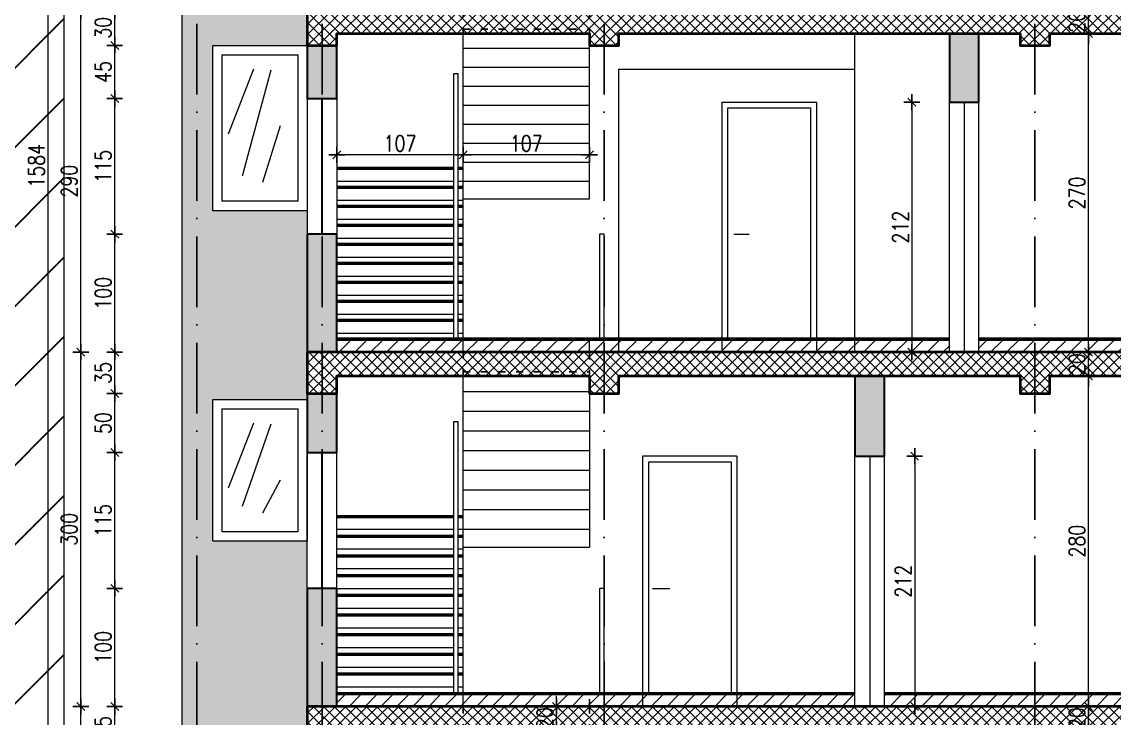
# Model space of a CAD drawing. Header units: metres. Extents: x 2674 to 33045, y -10854 to 2806.
# Drawn here: x 30580 to 31505, y 779 to 1369 of the extents above; entities that cross this region are included whole.
import ezdxf

# ---------------------------------------------------------------- set-up
doc = ezdxf.new("R2010")
doc.units = ezdxf.units.M
doc.linetypes.add('ACAD_ISO03W100', pattern=[30, 12, -18])
doc.linetypes.add('ACAD_ISO10W100', pattern=[18, 12, -3, 0, -3])
doc.layers.add('2d hamdia', color=7, linetype='Continuous')
doc.styles.add('_DIM Romans 0.8', font='romans.shx', dxfattribs={"width": 0.8})
doc.dimstyles.new('50 jasht', dxfattribs={"dimscale": 15, "dimtxt": 0.9, "dimasz": 0.3, "dimexe": 1.25, "dimexo": 0.625, "dimgap": 0.2, "dimtad": 1, "dimdec": 0, "dimzin": 12, "dimdsep": 46, "dimtxsty": '_DIM Romans 0.8', "dimblk": '- Kosa Crta za DIM (Mala)', "dimcen": 1, "dimse1": 1, "dimse2": 1, "dimclrd": 256, "dimclrt": 256, "dimazin": 3, "dimtfac": 1, "dimtdec": 0, "dimtix": 1, "dimtmove": 0, "dimatfit": 3, "dimfxl": 1, "dimlwd": 0, "dimarcsym": 0})

# ---------------------------------------------------------------- blocks, each defined once
blk = doc.blocks.new('- Kosa Crta za DIM (Mala)')
for points in [[(-1.5, 0), (1.5, 0)], [(-0.75, -0.75), (0.75, 0.75)], [(0, -1.5), (0, 1.5)]]:
    blk.add_lwpolyline(points)
blk = doc.blocks.new('*D619')
at = {"lineweight": 0, "transparency": 16777216}
for p, q in [((31483.65, 793.51), (31483.65, 798.01)), ((31483.65, 769.01), (31483.65, 789.01)), ((31483.65, 764.51), (31483.65, 760.01))]:
    blk.add_line(p, q, dxfattribs=at)
at = {"layer": 'Defpoints', "color": 0, "lineweight": 0, "transparency": 16777216}
for p in [(31338.81, 789.01), (31483.65, 789.01), (31450.81, 769.01)]:
    blk.add_point(p, dxfattribs=at)
at = {"lineweight": 0, "transparency": 16777216, "xscale": 4.5, "yscale": 4.5, "zscale": 4.5}
for p, rotation in [((31483.65, 789.01), 270), ((31483.65, 769.01), 90)]:
    blk.add_blockref('- Kosa Crta za DIM (Mala)', p, dxfattribs=dict(at, rotation=rotation))
at = {"lineweight": 0, "transparency": 16777216, "insert": (31473.9, 779.01), "char_height": 13.5, "attachment_point": 5, "rotation": 90, "style": '_DIM Romans 0.8'}
blk.add_mtext('20', dxfattribs=at)
blk = doc.blocks.new('*D620')
at = {"lineweight": 0, "transparency": 16777216}
blk.add_line((31483.65, 793.51), (31483.65, 1064.51), dxfattribs=at)
at = {"layer": 'Defpoints', "color": 0, "lineweight": 0, "transparency": 16777216}
for p in [(31450.81, 1069.01), (31483.65, 1069.01), (31338.81, 789.01)]:
    blk.add_point(p, dxfattribs=at)
at = {"lineweight": 0, "transparency": 16777216, "xscale": 4.5, "yscale": 4.5, "zscale": 4.5}
for p, rotation in [((31483.65, 1069.01), 90), ((31483.65, 789.01), 270)]:
    blk.add_blockref('- Kosa Crta za DIM (Mala)', p, dxfattribs=dict(at, rotation=rotation))
at = {"lineweight": 0, "transparency": 16777216, "insert": (31473.9, 929.01), "char_height": 13.5, "attachment_point": 5, "rotation": 90, "style": '_DIM Romans 0.8'}
blk.add_mtext('280', dxfattribs=at)
blk = doc.blocks.new('*D621')
at = {"lineweight": 0, "transparency": 16777216}
for p, q in [((31483.65, 1093.51), (31483.65, 1098.01)), ((31483.65, 1069.01), (31483.65, 1089.01)), ((31483.65, 1064.51), (31483.65, 1060.01))]:
    blk.add_line(p, q, dxfattribs=at)
at = {"layer": 'Defpoints', "color": 0, "lineweight": 0, "transparency": 16777216}
for p in [(31390.81, 1089.01), (31483.65, 1089.01), (31450.81, 1069.01)]:
    blk.add_point(p, dxfattribs=at)
at = {"lineweight": 0, "transparency": 16777216, "xscale": 4.5, "yscale": 4.5, "zscale": 4.5}
for p, rotation in [((31483.65, 1089.01), 270), ((31483.65, 1069.01), 90)]:
    blk.add_blockref('- Kosa Crta za DIM (Mala)', p, dxfattribs=dict(at, rotation=rotation))
at = {"lineweight": 0, "transparency": 16777216, "insert": (31473.9, 1079.01), "char_height": 13.5, "attachment_point": 5, "rotation": 90, "style": '_DIM Romans 0.8'}
blk.add_mtext('20', dxfattribs=at)
blk = doc.blocks.new('*D622')
at = {"lineweight": 0, "transparency": 16777216}
blk.add_line((31483.65, 1093.51), (31483.65, 1354.51), dxfattribs=at)
at = {"layer": 'Defpoints', "color": 0, "lineweight": 0, "transparency": 16777216}
for p in [(31390.81, 1359.01), (31483.65, 1359.01), (31390.81, 1089.01)]:
    blk.add_point(p, dxfattribs=at)
at = {"lineweight": 0, "transparency": 16777216, "xscale": 4.5, "yscale": 4.5, "zscale": 4.5}
for p, rotation in [((31483.65, 1359.01), 90), ((31483.65, 1089.01), 270)]:
    blk.add_blockref('- Kosa Crta za DIM (Mala)', p, dxfattribs=dict(at, rotation=rotation))
at = {"lineweight": 0, "transparency": 16777216, "insert": (31473.9, 1224.01), "char_height": 13.5, "attachment_point": 5, "rotation": 90, "style": '_DIM Romans 0.8'}
blk.add_mtext('270', dxfattribs=at)
blk = doc.blocks.new('*D623')
at = {"lineweight": 0, "transparency": 16777216}
for p, q in [((31483.65, 1383.51), (31483.65, 1388.01)), ((31483.65, 1359.01), (31483.65, 1379.01)), ((31483.65, 1354.51), (31483.65, 1350.01))]:
    blk.add_line(p, q, dxfattribs=at)
at = {"layer": 'Defpoints', "color": 0, "lineweight": 0, "transparency": 16777216}
for p in [(31338.81, 1379.01), (31483.65, 1379.01), (31390.81, 1359.01)]:
    blk.add_point(p, dxfattribs=at)
at = {"lineweight": 0, "transparency": 16777216, "xscale": 4.5, "yscale": 4.5, "zscale": 4.5}
for p, rotation in [((31483.65, 1379.01), 270), ((31483.65, 1359.01), 90)]:
    blk.add_blockref('- Kosa Crta za DIM (Mala)', p, dxfattribs=dict(at, rotation=rotation))
at = {"lineweight": 0, "transparency": 16777216, "insert": (31473.9, 1369.01), "char_height": 13.5, "attachment_point": 5, "rotation": 90, "style": '_DIM Romans 0.8'}
blk.add_mtext('20', dxfattribs=at)
blk = doc.blocks.new('*D627')
at = {"lineweight": 0, "transparency": 16777216}
blk.add_line((31336.4, 996.51), (31336.4, 793.51), dxfattribs=at)
at = {"layer": 'Defpoints', "color": 0, "lineweight": 0, "transparency": 16777216}
for p in [(31298.31, 1001.01), (31298.31, 789.01), (31336.4, 789.01)]:
    blk.add_point(p, dxfattribs=at)
at = {"lineweight": 0, "transparency": 16777216, "xscale": 4.5, "yscale": 4.5, "zscale": 4.5}
for p, rotation in [((31336.4, 1001.01), 90), ((31336.4, 789.01), 270)]:
    blk.add_blockref('- Kosa Crta za DIM (Mala)', p, dxfattribs=dict(at, rotation=rotation))
at = {"lineweight": 0, "transparency": 16777216, "insert": (31326.65, 895.01), "char_height": 13.5, "attachment_point": 5, "rotation": 90, "style": '_DIM Romans 0.8'}
blk.add_mtext('212', dxfattribs=at)
blk = doc.blocks.new('*D628')
at = {"lineweight": 0, "transparency": 16777216}
blk.add_line((31334.04, 1296.51), (31334.04, 1093.51), dxfattribs=at)
at = {"layer": 'Defpoints', "color": 0, "lineweight": 0, "transparency": 16777216}
for p in [(31378.31, 1301.01), (31334.04, 1089.01), (31378.31, 1089.01)]:
    blk.add_point(p, dxfattribs=at)
at = {"lineweight": 0, "transparency": 16777216, "xscale": 4.5, "yscale": 4.5, "zscale": 4.5}
for p, rotation in [((31334.04, 1301.01), 90), ((31334.04, 1089.01), 270)]:
    blk.add_blockref('- Kosa Crta za DIM (Mala)', p, dxfattribs=dict(at, rotation=rotation))
at = {"lineweight": 0, "transparency": 16777216, "insert": (31324.29, 1195.01), "char_height": 13.5, "attachment_point": 5, "rotation": 90, "style": '_DIM Romans 0.8'}
blk.add_mtext('212', dxfattribs=at)
blk = doc.blocks.new('*D630')
at = {"lineweight": 0, "transparency": 16777216}
for p, q in [((31032.87, 793.51), (31032.87, 798.01)), ((31032.87, 769.01), (31032.87, 789.01)), ((31032.87, 764.51), (31032.87, 760.01))]:
    blk.add_line(p, q, dxfattribs=at)
at = {"layer": 'Defpoints', "color": 0, "lineweight": 0, "transparency": 16777216}
for p in [(31032.87, 789.01), (31060.81, 789.01), (31060.81, 769.01)]:
    blk.add_point(p, dxfattribs=at)
at = {"lineweight": 0, "transparency": 16777216, "xscale": 4.5, "yscale": 4.5, "zscale": 4.5}
for p, rotation in [((31032.87, 789.01), 270), ((31032.87, 769.01), 90)]:
    blk.add_blockref('- Kosa Crta za DIM (Mala)', p, dxfattribs=dict(at, rotation=rotation))
at = {"lineweight": 0, "transparency": 16777216, "insert": (31023.12, 779.01), "char_height": 13.5, "attachment_point": 5, "rotation": 90, "style": '_DIM Romans 0.8'}
blk.add_mtext('20', dxfattribs=at)
blk = doc.blocks.new('*D633')
at = {"lineweight": 0, "transparency": 16777216}
blk.add_line((30658.63, 758.51), (30658.63, 784.51), dxfattribs=at)
at = {"layer": 'Defpoints', "color": 0, "lineweight": 0, "transparency": 16777216}
for p in [(30658.63, 789.01), (30821.81, 789.01), (30821.81, 754.01)]:
    blk.add_point(p, dxfattribs=at)
at = {"lineweight": 0, "transparency": 16777216, "xscale": 4.5, "yscale": 4.5, "zscale": 4.5}
for p, rotation in [((30658.63, 789.01), 90), ((30658.63, 754.01), 270)]:
    blk.add_blockref('- Kosa Crta za DIM (Mala)', p, dxfattribs=dict(at, rotation=rotation))
at = {"lineweight": 0, "transparency": 16777216, "insert": (30648.88, 771.51), "char_height": 13.5, "attachment_point": 5, "rotation": 90, "style": '_DIM Romans 0.8'}
blk.add_mtext('35', dxfattribs=at)
blk = doc.blocks.new('*D634')
at = {"lineweight": 0, "transparency": 16777216}
blk.add_line((30658.63, 793.51), (30658.63, 884.51), dxfattribs=at)
at = {"layer": 'Defpoints', "color": 0, "lineweight": 0, "transparency": 16777216}
for p in [(30658.63, 889.01), (30821.81, 889.01), (30821.81, 789.01)]:
    blk.add_point(p, dxfattribs=at)
at = {"lineweight": 0, "transparency": 16777216, "xscale": 4.5, "yscale": 4.5, "zscale": 4.5}
for p, rotation in [((30658.63, 889.01), 90), ((30658.63, 789.01), 270)]:
    blk.add_blockref('- Kosa Crta za DIM (Mala)', p, dxfattribs=dict(at, rotation=rotation))
at = {"lineweight": 0, "transparency": 16777216, "insert": (30648.88, 839.01), "char_height": 13.5, "attachment_point": 5, "rotation": 90, "style": '_DIM Romans 0.8'}
blk.add_mtext('100', dxfattribs=at)
blk = doc.blocks.new('*D635')
at = {"lineweight": 0, "transparency": 16777216}
blk.add_line((30658.63, 893.51), (30658.63, 999.51), dxfattribs=at)
at = {"layer": 'Defpoints', "color": 0, "lineweight": 0, "transparency": 16777216}
for p in [(30658.63, 1004.01), (30821.81, 1004.01), (30821.81, 889.01)]:
    blk.add_point(p, dxfattribs=at)
at = {"lineweight": 0, "transparency": 16777216, "xscale": 4.5, "yscale": 4.5, "zscale": 4.5}
for p, rotation in [((30658.63, 1004.01), 90), ((30658.63, 889.01), 270)]:
    blk.add_blockref('- Kosa Crta za DIM (Mala)', p, dxfattribs=dict(at, rotation=rotation))
at = {"lineweight": 0, "transparency": 16777216, "insert": (30648.88, 946.51), "char_height": 13.5, "attachment_point": 5, "rotation": 90, "style": '_DIM Romans 0.8'}
blk.add_mtext('115', dxfattribs=at)
blk = doc.blocks.new('*D636')
at = {"lineweight": 0, "transparency": 16777216}
blk.add_line((30658.63, 1008.51), (30658.63, 1049.51), dxfattribs=at)
at = {"layer": 'Defpoints', "color": 0, "lineweight": 0, "transparency": 16777216}
for p in [(30658.63, 1054.01), (30821.81, 1054.01), (30821.81, 1004.01)]:
    blk.add_point(p, dxfattribs=at)
at = {"lineweight": 0, "transparency": 16777216, "xscale": 4.5, "yscale": 4.5, "zscale": 4.5}
for p, rotation in [((30658.63, 1054.01), 90), ((30658.63, 1004.01), 270)]:
    blk.add_blockref('- Kosa Crta za DIM (Mala)', p, dxfattribs=dict(at, rotation=rotation))
at = {"lineweight": 0, "transparency": 16777216, "insert": (30648.88, 1029.01), "char_height": 13.5, "attachment_point": 5, "rotation": 90, "style": '_DIM Romans 0.8'}
blk.add_mtext('50', dxfattribs=at)
blk = doc.blocks.new('*D637')
at = {"lineweight": 0, "transparency": 16777216}
blk.add_line((30658.63, 1058.51), (30658.63, 1084.51), dxfattribs=at)
at = {"layer": 'Defpoints', "color": 0, "lineweight": 0, "transparency": 16777216}
for p in [(30658.63, 1089.01), (30821.81, 1089.01), (30821.81, 1054.01)]:
    blk.add_point(p, dxfattribs=at)
at = {"lineweight": 0, "transparency": 16777216, "xscale": 4.5, "yscale": 4.5, "zscale": 4.5}
for p, rotation in [((30658.63, 1089.01), 90), ((30658.63, 1054.01), 270)]:
    blk.add_blockref('- Kosa Crta za DIM (Mala)', p, dxfattribs=dict(at, rotation=rotation))
at = {"lineweight": 0, "transparency": 16777216, "insert": (30648.88, 1071.51), "char_height": 13.5, "attachment_point": 5, "rotation": 90, "style": '_DIM Romans 0.8'}
blk.add_mtext('35', dxfattribs=at)
blk = doc.blocks.new('*D638')
at = {"lineweight": 0, "transparency": 16777216}
blk.add_line((30658.63, 1093.51), (30658.63, 1184.51), dxfattribs=at)
at = {"layer": 'Defpoints', "color": 0, "lineweight": 0, "transparency": 16777216}
for p in [(30658.63, 1189.01), (30821.81, 1189.01), (30821.81, 1089.01)]:
    blk.add_point(p, dxfattribs=at)
at = {"lineweight": 0, "transparency": 16777216, "xscale": 4.5, "yscale": 4.5, "zscale": 4.5}
for p, rotation in [((30658.63, 1189.01), 90), ((30658.63, 1089.01), 270)]:
    blk.add_blockref('- Kosa Crta za DIM (Mala)', p, dxfattribs=dict(at, rotation=rotation))
at = {"lineweight": 0, "transparency": 16777216, "insert": (30648.88, 1139.01), "char_height": 13.5, "attachment_point": 5, "rotation": 90, "style": '_DIM Romans 0.8'}
blk.add_mtext('100', dxfattribs=at)
blk = doc.blocks.new('*D639')
at = {"lineweight": 0, "transparency": 16777216}
blk.add_line((30658.63, 1193.51), (30658.63, 1299.51), dxfattribs=at)
at = {"layer": 'Defpoints', "color": 0, "lineweight": 0, "transparency": 16777216}
for p in [(30658.63, 1304.01), (30821.81, 1304.01), (30821.81, 1189.01)]:
    blk.add_point(p, dxfattribs=at)
at = {"lineweight": 0, "transparency": 16777216, "xscale": 4.5, "yscale": 4.5, "zscale": 4.5}
for p, rotation in [((30658.63, 1304.01), 90), ((30658.63, 1189.01), 270)]:
    blk.add_blockref('- Kosa Crta za DIM (Mala)', p, dxfattribs=dict(at, rotation=rotation))
at = {"lineweight": 0, "transparency": 16777216, "insert": (30648.88, 1246.51), "char_height": 13.5, "attachment_point": 5, "rotation": 90, "style": '_DIM Romans 0.8'}
blk.add_mtext('115', dxfattribs=at)
blk = doc.blocks.new('*D640')
at = {"lineweight": 0, "transparency": 16777216}
blk.add_line((30658.63, 1308.51), (30658.63, 1344.51), dxfattribs=at)
at = {"layer": 'Defpoints', "color": 0, "lineweight": 0, "transparency": 16777216}
for p in [(30658.63, 1349.01), (30821.81, 1349.01), (30821.81, 1304.01)]:
    blk.add_point(p, dxfattribs=at)
at = {"lineweight": 0, "transparency": 16777216, "xscale": 4.5, "yscale": 4.5, "zscale": 4.5}
for p, rotation in [((30658.63, 1349.01), 90), ((30658.63, 1304.01), 270)]:
    blk.add_blockref('- Kosa Crta za DIM (Mala)', p, dxfattribs=dict(at, rotation=rotation))
at = {"lineweight": 0, "transparency": 16777216, "insert": (30648.88, 1326.51), "char_height": 13.5, "attachment_point": 5, "rotation": 90, "style": '_DIM Romans 0.8'}
blk.add_mtext('45', dxfattribs=at)
blk = doc.blocks.new('*D641')
at = {"lineweight": 0, "transparency": 16777216}
blk.add_line((30658.63, 1353.51), (30658.63, 1374.51), dxfattribs=at)
at = {"layer": 'Defpoints', "color": 0, "lineweight": 0, "transparency": 16777216}
for p in [(30658.63, 1379.01), (30821.81, 1379.01), (30821.81, 1349.01)]:
    blk.add_point(p, dxfattribs=at)
at = {"lineweight": 0, "transparency": 16777216, "xscale": 4.5, "yscale": 4.5, "zscale": 4.5}
for p, rotation in [((30658.63, 1379.01), 90), ((30658.63, 1349.01), 270)]:
    blk.add_blockref('- Kosa Crta za DIM (Mala)', p, dxfattribs=dict(at, rotation=rotation))
at = {"lineweight": 0, "transparency": 16777216, "insert": (30648.88, 1364.01), "char_height": 13.5, "attachment_point": 5, "rotation": 90, "style": '_DIM Romans 0.8'}
blk.add_mtext('30', dxfattribs=at)
blk = doc.blocks.new('*D649')
at = {"lineweight": 0, "transparency": 16777216}
blk.add_line((30629.89, 493.51), (30629.89, 784.51), dxfattribs=at)
at = {"layer": 'Defpoints', "color": 0, "lineweight": 0, "transparency": 16777216}
for p in [(30629.89, 789.01), (30821.81, 789.01), (30821.81, 489.01)]:
    blk.add_point(p, dxfattribs=at)
at = {"lineweight": 0, "transparency": 16777216, "xscale": 4.5, "yscale": 4.5, "zscale": 4.5}
for p, rotation in [((30629.89, 789.01), 90), ((30629.89, 489.01), 270)]:
    blk.add_blockref('- Kosa Crta za DIM (Mala)', p, dxfattribs=dict(at, rotation=rotation))
at = {"lineweight": 0, "transparency": 16777216, "insert": (30620.14, 639.01), "char_height": 13.5, "attachment_point": 5, "rotation": 90, "style": '_DIM Romans 0.8'}
blk.add_mtext('300', dxfattribs=at)
blk = doc.blocks.new('*D650')
at = {"lineweight": 0, "transparency": 16777216}
blk.add_line((30629.89, 793.51), (30629.89, 1084.51), dxfattribs=at)
at = {"layer": 'Defpoints', "color": 0, "lineweight": 0, "transparency": 16777216}
for p in [(30629.89, 1089.01), (30821.81, 1089.01), (30821.81, 789.01)]:
    blk.add_point(p, dxfattribs=at)
at = {"lineweight": 0, "transparency": 16777216, "xscale": 4.5, "yscale": 4.5, "zscale": 4.5}
for p, rotation in [((30629.89, 1089.01), 90), ((30629.89, 789.01), 270)]:
    blk.add_blockref('- Kosa Crta za DIM (Mala)', p, dxfattribs=dict(at, rotation=rotation))
at = {"lineweight": 0, "transparency": 16777216, "insert": (30620.14, 939.01), "char_height": 13.5, "attachment_point": 5, "rotation": 90, "style": '_DIM Romans 0.8'}
blk.add_mtext('300', dxfattribs=at)
blk = doc.blocks.new('*D651')
at = {"lineweight": 0, "transparency": 16777216}
blk.add_line((30629.89, 1093.51), (30629.89, 1374.51), dxfattribs=at)
at = {"layer": 'Defpoints', "color": 0, "lineweight": 0, "transparency": 16777216}
for p in [(30629.89, 1379.01), (30821.81, 1379.01), (30821.81, 1089.01)]:
    blk.add_point(p, dxfattribs=at)
at = {"lineweight": 0, "transparency": 16777216, "xscale": 4.5, "yscale": 4.5, "zscale": 4.5}
for p, rotation in [((30629.89, 1379.01), 90), ((30629.89, 1089.01), 270)]:
    blk.add_blockref('- Kosa Crta za DIM (Mala)', p, dxfattribs=dict(at, rotation=rotation))
at = {"lineweight": 0, "transparency": 16777216, "insert": (30620.14, 1234.01), "char_height": 13.5, "attachment_point": 5, "rotation": 90, "style": '_DIM Romans 0.8'}
blk.add_mtext('290', dxfattribs=at)
blk = doc.blocks.new('*D654')
at = {"lineweight": 0, "transparency": 16777216}
blk.add_line((30602.11, 2034.51), (30602.11, 459.51), dxfattribs=at)
at = {"layer": 'Defpoints', "color": 0, "lineweight": 0, "transparency": 16777216}
for p in [(31020.81, 2039.01), (30602.11, 455.01), (30821.81, 455.01)]:
    blk.add_point(p, dxfattribs=at)
at = {"lineweight": 0, "transparency": 16777216, "xscale": 4.5, "yscale": 4.5, "zscale": 4.5}
for p, rotation in [((30602.11, 2039.01), 90), ((30602.11, 455.01), 270)]:
    blk.add_blockref('- Kosa Crta za DIM (Mala)', p, dxfattribs=dict(at, rotation=rotation))
at = {"lineweight": 0, "transparency": 16777216, "insert": (30592.36, 1247.01), "char_height": 13.5, "attachment_point": 5, "rotation": 90, "style": '_DIM Romans 0.8'}
blk.add_mtext('1584', dxfattribs=at)
blk = doc.blocks.new('*D657')
at = {"lineweight": 0, "transparency": 16777216}
blk.add_line((31056.31, 1256.22), (30958.31, 1256.22), dxfattribs=at)
at = {"layer": 'Defpoints', "color": 0, "lineweight": 0, "transparency": 16777216}
for p in [(30953.81, 1256.22), (30953.81, 1250.12), (31060.81, 1250.12)]:
    blk.add_point(p, dxfattribs=at)
at = {"lineweight": 0, "transparency": 16777216, "xscale": 4.5, "yscale": 4.5, "zscale": 4.5, "rotation": 180}
blk.add_blockref('- Kosa Crta za DIM (Mala)', (30953.81, 1256.22), dxfattribs=at)
at = {"lineweight": 0, "transparency": 16777216, "xscale": 4.5, "yscale": 4.5, "zscale": 4.5}
blk.add_blockref('- Kosa Crta za DIM (Mala)', (31060.81, 1256.22), dxfattribs=at)
at = {"lineweight": 0, "transparency": 16777216, "insert": (31007.31, 1265.97), "char_height": 13.5, "attachment_point": 5, "style": '_DIM Romans 0.8'}
blk.add_mtext('107', dxfattribs=at)
blk = doc.blocks.new('*D658')
at = {"lineweight": 0, "transparency": 16777216}
blk.add_line((30949.31, 1256.22), (30851.31, 1256.22), dxfattribs=at)
at = {"layer": 'Defpoints', "color": 0, "lineweight": 0, "transparency": 16777216}
for p in [(30846.81, 1256.22), (30953.81, 1250.12), (30846.81, 1245.01)]:
    blk.add_point(p, dxfattribs=at)
at = {"lineweight": 0, "transparency": 16777216, "xscale": 4.5, "yscale": 4.5, "zscale": 4.5, "rotation": 180}
blk.add_blockref('- Kosa Crta za DIM (Mala)', (30846.81, 1256.22), dxfattribs=at)
at = {"lineweight": 0, "transparency": 16777216, "xscale": 4.5, "yscale": 4.5, "zscale": 4.5}
blk.add_blockref('- Kosa Crta za DIM (Mala)', (30953.81, 1256.22), dxfattribs=at)
at = {"lineweight": 0, "transparency": 16777216, "insert": (30900.31, 1265.97), "char_height": 13.5, "attachment_point": 5, "style": '_DIM Romans 0.8'}
blk.add_mtext('107', dxfattribs=at)

msp = doc.modelspace()

# ---------------------------------------------------------------- hatches: boundary and pattern name
at = {"lineweight": 30}
h = msp.add_hatch(dxfattribs=at)
h.set_pattern_fill('ANSI31', color=9, scale=15, style=0)
h.set_pattern_definition([(45, (24814.985, -253.203), (-33.67596, 33.67596), [])])
h.paths.add_polyline_path([(30615.81, 2081.85), (30411.38, 2201.68), (30476.61, 2005.13), (30430.85, 1693.02), (30473.92, 1456.24), (30568.13, 1235.61), (30468.53, 1012.29), (30546.6, 861.62), (30476.77, 455.01), (30615.81, 455.01)])
at = {"lineweight": 0}
h = msp.add_hatch(dxfattribs=at)
h.set_pattern_fill('AR-SAND', color=253, scale=0.5, style=0)
h.set_pattern_definition([(37.5, (30860.805, 1669.009), (-0.8, 24.47066), [0, -19.304, 0, -21.59, 0, -20.6375]), (7.5, (30860.805, 1669.01), (22.4762, 35.84126), [0, -10.414, 0, -17.399, 0, -6.6675]), (327.5, (30845.184, 1669.009), (39.5496, 0.07186), [0, -6.35, 0, -22.86, 0, -29.845]), (317.5, (30845.184, 1669.01), (38.1778, 11.1465), [0, -3.175, 0, -14.986, 0, -17.145])])
h.paths.add_polyline_path([(30821.81, 1189.01), (30821.81, 1209.01), (30741.81, 1209.01), (30741.81, 1349.01), (30821.81, 1349.01), (30821.81, 1379.01), (30821.81, 1504.01), (30715.81, 1504.01), (30715.81, 455.01), (30821.81, 455.01), (30821.81, 489.01), (30821.81, 659.01), (30741.81, 659.01), (30741.81, 749.01), (30821.81, 749.01), (30821.81, 789.01), (30821.81, 889.01), (30821.81, 929.01), (30741.81, 929.01), (30741.81, 1049.01), (30821.81, 1049.01), (30821.81, 1054.01), (30821.81, 1089.01)])
at = {"lineweight": 30}
h = msp.add_hatch(color=255, dxfattribs=at)
h.paths.add_polyline_path([(31085.81, 754.01), (31060.81, 754.01), (31060.81, 489.01), (31085.81, 489.01)])
h.paths.add_polyline_path([(30846.81, 889.01), (30821.81, 889.01), (30821.81, 789.01), (30846.81, 789.01)])
h.paths.add_polyline_path([(30846.81, 1054.01), (30821.81, 1054.01), (30821.81, 1004.01), (30846.81, 1004.01)])
h.paths.add_polyline_path([(30846.81, 1189.01), (30821.81, 1189.01), (30821.81, 1089.01), (30846.81, 1089.01)])
h.paths.add_polyline_path([(30846.81, 1349.01), (30821.81, 1349.01), (30821.81, 1304.01), (30846.81, 1304.01)])
h.paths.add_polyline_path([(31390.81, 1359.01), (31365.81, 1359.01), (31365.81, 1301.01), (31390.81, 1301.01)])
h.paths.add_polyline_path([(31310.81, 1069.01), (31285.81, 1069.01), (31285.81, 1001.01), (31310.81, 1001.01)])
h.paths.add_polyline_path([(30846.81, 754.01), (30821.81, 754.01), (30821.81, 489.01), (30846.81, 489.01)])
at = {"layer": '2d hamdia', "lineweight": 0}
h = msp.add_hatch(dxfattribs=at)
h.set_pattern_fill('ANSI37', color=26, scale=2, style=0)
h.set_pattern_definition([(45, (11869.842, 1641.6415), (-4.490128, 4.490128), []), (135, (11869.842, 1641.6415), (-4.490128, -4.490128), [])])
h.paths.add_polyline_path([(31450.81, 440.01), (31830.81, 440.01), (31830.81, 415.01), (31803.31, 415.01), (31803.31, 375.01), (31883.31, 375.01), (31883.31, 415.01), (31855.81, 415.01), (31855.81, 455.01), (31085.81, 455.01), (31085.81, 489.01), (30821.81, 489.01), (30821.81, 415.01), (30794.31, 415.01), (30794.31, 375.01), (30874.31, 375.01), (30874.31, 415.01), (30846.81, 415.01), (30846.81, 474.01), (31060.81, 474.01), (31060.81, 415.01), (31033.31, 415.01), (31033.31, 375.01), (31113.31, 375.01), (31113.31, 415.01), (31085.81, 415.01), (31085.81, 440.01), (31425.81, 440.01), (31425.81, 415.01), (31398.31, 415.01), (31398.31, 375.01), (31478.31, 375.01), (31478.31, 415.01), (31450.81, 415.01)])
h.paths.add_polyline_path([(31855.81, 789.01), (30821.81, 789.01), (30821.81, 754.01), (30846.81, 754.01), (30846.81, 769.01), (31060.81, 769.01), (31060.81, 754.01), (31085.81, 754.01), (31085.81, 769.01), (31425.81, 769.01), (31425.81, 754.01), (31450.81, 754.01), (31450.81, 769.01), (31830.81, 769.01), (31830.81, 754.01), (31855.81, 754.01)])
h.paths.add_polyline_path([(31855.81, 1089.01), (30821.81, 1089.01), (30821.81, 1054.01), (30846.81, 1054.01), (30846.81, 1069.01), (31060.81, 1069.01), (31060.81, 1054.01), (31085.81, 1054.01), (31085.81, 1069.01), (31425.81, 1069.01), (31425.81, 1054.01), (31450.81, 1054.01), (31450.81, 1069.01), (31830.81, 1069.01), (31830.81, 1054.01), (31855.81, 1054.01)])
h.paths.add_polyline_path([(31855.81, 1379.01), (30821.81, 1379.01), (30821.81, 1349.01), (30846.81, 1349.01), (30846.81, 1359.01), (31060.81, 1359.01), (31060.81, 1349.01), (31085.81, 1349.01), (31085.81, 1359.01), (31425.81, 1359.01), (31425.81, 1349.01), (31450.81, 1349.01), (31450.81, 1359.01), (31830.81, 1359.01), (31830.81, 1349.01), (31855.81, 1349.01)])
at = {"layer": '2d hamdia', "lineweight": 0, "true_color": 0x969696}
h = msp.add_hatch(dxfattribs=at)
h.set_pattern_fill('ANSI31', color=252, scale=3, style=0)
h.set_pattern_definition([(45, (14967.244, 1641.6415), (-6.735192, 6.735192), [])])
h.paths.add_polyline_path([(30953.81, 1099.01), (30846.81, 1099.01), (30846.81, 1089.01), (30953.81, 1089.01)])
h.paths.add_polyline_path([(31085.81, 1099.01), (30953.81, 1099.01), (30953.81, 1089.01), (31085.81, 1089.01)])
h.paths.add_polyline_path([(31173.23, 1099.01), (31085.81, 1099.01), (31085.81, 1089.01), (31173.23, 1089.01)])
h.paths.add_polyline_path([(31178.23, 1099.01), (31173.23, 1099.01), (31173.23, 1089.01), (31178.23, 1089.01)])
h.paths.add_polyline_path([(31248.23, 1099.01), (31178.23, 1099.01), (31178.23, 1089.01), (31248.23, 1089.01)])
h.paths.add_polyline_path([(31253.23, 1099.01), (31248.23, 1099.01), (31248.23, 1089.01), (31253.23, 1089.01)])
h.paths.add_polyline_path([(31285.81, 1099.01), (31253.23, 1099.01), (31253.23, 1089.01), (31285.81, 1089.01)])
h.paths.add_polyline_path([(31365.81, 1099.01), (31285.81, 1099.01), (31285.81, 1089.01), (31365.81, 1089.01)])
h.paths.add_polyline_path([(31830.81, 1099.01), (31390.81, 1099.01), (31390.81, 1089.01), (31830.81, 1089.01)])
h = msp.add_hatch(dxfattribs=at)
h.set_pattern_fill('ANSI31', color=252, scale=3, style=0)
h.set_pattern_definition([(45, (17835.426, 1641.6415), (-6.735192, 6.735192), [])])
h.paths.add_polyline_path([(30846.81, 799.01), (30846.81, 789.01), (30953.81, 789.01), (30953.81, 799.01)])
h.paths.add_polyline_path([(30953.81, 799.01), (30953.81, 789.01), (31060.81, 789.01), (31060.81, 799.01)])
h.paths.add_polyline_path([(31105.81, 789.01), (31105.81, 799.01), (31060.81, 799.01), (31060.81, 789.01)])
h.paths.add_polyline_path([(31185.81, 789.01), (31185.81, 799.01), (31105.81, 799.01), (31105.81, 789.01)])
h.paths.add_polyline_path([(31285.81, 789.01), (31285.81, 799.01), (31185.81, 799.01), (31185.81, 789.01)])
h.paths.add_polyline_path([(31830.81, 789.01), (31830.81, 799.01), (31310.81, 799.01), (31310.81, 789.01)])

# ---------------------------------------------------------------- linework, layer by layer
at = {"color": 124, "linetype": 'ACAD_ISO10W100', "lineweight": 25, "ltscale": 5}
for p, q in [((30728.31, 2178.25), (30728.31, 308.13)), ((30834.31, 2178.25), (30834.31, 308.13)), ((31073.31, 2178.25), (31073.31, 308.13)), ((31438.31, 2178.25), (31438.31, 308.13))]:
    msp.add_line(p, q, dxfattribs=at)
at = {"lineweight": 0}
for p, q in [((30615.81, 455.01), (30615.81, 2081.85)), ((30715.81, 455.01), (30715.81, 1504.01)), ((30821.81, 1379.01), (30821.81, 1089.01)), ((30846.81, 1359.01), (30846.81, 1089.01)), ((31060.81, 1359.01), (30846.81, 1359.01)), ((30953.81, 1089.01), (30953.81, 1359.01)), ((31060.81, 1349.01), (31060.81, 1359.01)), ((31085.81, 1359.01), (31085.81, 1349.01)), ((31425.81, 1359.01), (31085.81, 1359.01)), ((31285.81, 1089.01), (31285.81, 1359.01)), ((31365.81, 1089.01), (31365.81, 1359.01)), ((31390.81, 1089.01), (31390.81, 1359.01)), ((31425.81, 1349.01), (31425.81, 1359.01)), ((31830.81, 1359.01), (31450.81, 1359.01)), ((31450.81, 1359.01), (31450.81, 1349.01)), ((30846.81, 1349.01), (30821.81, 1349.01)), ((30953.81, 1346.79), (31060.81, 1346.79)), ((31060.81, 1349.01), (31085.81, 1349.01)), ((31060.81, 1219.01), (31060.81, 1349.01)), ((31425.81, 1349.01), (31450.81, 1349.01)), ((30949.62, 1325.01), (30945.62, 1325.01)), ((30945.62, 1325.01), (30945.62, 1245.01)), ((30949.62, 1245.01), (30949.62, 1325.01)), ((30953.81, 1330.68), (31060.81, 1330.68)), ((31085.81, 1089.01), (31085.81, 1329.01)), ((31085.81, 1329.01), (31285.81, 1329.01)), ((30953.81, 1314.56), (31060.81, 1314.56)), ((30821.81, 1304.01), (30846.81, 1304.01)), ((30953.81, 1298.45), (31060.81, 1298.45)), ((31390.81, 1301.01), (31365.81, 1301.01)), ((31378.31, 1301.01), (31378.31, 1089.01)), ((30953.81, 1282.34), (31060.81, 1282.34)), ((30953.81, 1266.23), (31060.81, 1266.23)), ((30953.81, 1250.12), (31060.81, 1250.12)), ((30945.62, 1245.01), (30945.62, 1100.01)), ((30949.62, 1100.01), (30949.62, 1245.01)), ((30846.81, 1234.01), (30945.62, 1234.01)), ((30949.62, 1234.01), (30953.81, 1234.01)), ((30953.81, 1234.01), (31060.81, 1234.01)), ((30846.81, 1217.9), (30945.62, 1217.9)), ((30949.62, 1217.9), (30953.81, 1217.9)), ((30953.81, 1219.01), (31060.81, 1219.01)), ((30846.81, 1201.79), (30945.62, 1201.79)), ((30949.62, 1201.79), (30953.81, 1201.79)), ((30821.81, 1189.01), (30846.81, 1189.01)), ((30846.81, 1185.68), (30945.62, 1185.68)), ((30949.62, 1185.68), (30953.81, 1185.68)), ((31073.31, 1189.01), (31069.31, 1189.01)), ((31069.31, 1189.01), (31069.31, 1100.01)), ((31073.31, 1100.01), (31073.31, 1189.01)), ((31183.21, 1189.01), (31196.1, 1189.01)), ((30846.81, 1169.56), (30945.62, 1169.56)), ((30949.62, 1169.56), (30953.81, 1169.56)), ((30846.81, 1153.45), (30945.62, 1153.45)), ((30949.62, 1153.45), (30953.81, 1153.45)), ((30846.81, 1137.34), (30945.62, 1137.34)), ((30949.62, 1137.34), (30953.81, 1137.34)), ((30846.81, 1121.23), (30945.62, 1121.23)), ((30949.62, 1121.23), (30953.81, 1121.23)), ((30846.81, 1105.12), (30945.62, 1105.12)), ((30949.62, 1105.12), (30953.81, 1105.12)), ((31365.81, 1099.01), (30846.81, 1099.01)), ((31060.81, 1089.01), (31060.81, 1100.01)), ((31830.81, 1099.01), (31390.81, 1099.01)), ((30821.81, 1089.01), (31855.81, 1089.01)), ((30846.81, 1069.01), (31060.81, 1069.01)), ((30953.81, 789.01), (30953.81, 1069.01)), ((31085.81, 1069.01), (31425.81, 1069.01)), ((31285.81, 789.01), (31285.81, 1069.01)), ((31310.81, 789.01), (31310.81, 1069.01)), ((31450.81, 1069.01), (31830.81, 1069.01)), ((30953.81, 1055.68), (31060.81, 1055.68)), ((30741.81, 929.01), (30741.81, 1049.01)), ((30741.81, 1049.01), (30821.81, 1049.01)), ((30821.81, 789.01), (30821.81, 1054.01)), ((30846.81, 789.01), (30846.81, 1054.01)), ((31060.81, 1054.01), (31060.81, 924.01)), ((30953.81, 1039.01), (31060.81, 1039.01)), ((30949.62, 1030.01), (30945.62, 1030.01)), ((30945.62, 1030.01), (30945.62, 950.01)), ((30949.62, 950.01), (30949.62, 1030.01)), ((30953.81, 1022.34), (31060.81, 1022.34)), ((30821.81, 1004.01), (30846.81, 1004.01)), ((30953.81, 1005.68), (31060.81, 1005.68)), ((31105.81, 1001.01), (31105.81, 789.01)), ((31185.81, 1001.01), (31105.81, 1001.01)), ((31185.81, 1001.01), (31185.81, 789.01)), ((31310.81, 1001.01), (31285.81, 1001.01)), ((31298.31, 1001.01), (31298.31, 789.01)), ((31110.81, 996.01), (31110.81, 800.01)), ((31180.81, 996.01), (31110.81, 996.01)), ((31180.81, 996.01), (31180.81, 800.01)), ((30953.81, 989.01), (31060.81, 989.01)), ((30953.81, 972.34), (31060.81, 972.34)), ((30953.81, 955.68), (31060.81, 955.68)), ((30945.62, 950.01), (30945.62, 800.01)), ((30949.62, 800.01), (30949.62, 950.01)), ((30846.81, 939.01), (30945.62, 939.01)), ((30949.62, 939.01), (30953.81, 939.01)), ((30953.81, 939.01), (31060.81, 939.01)), ((30821.81, 929.01), (30741.81, 929.01)), ((30846.81, 922.34), (30945.62, 922.34)), ((30949.62, 922.34), (30953.81, 922.34)), ((30953.81, 924.01), (31060.81, 924.01)), ((30846.81, 905.68), (30945.62, 905.68)), ((30949.62, 905.68), (30953.81, 905.68)), ((30821.81, 889.01), (30846.81, 889.01)), ((30846.81, 889.01), (30945.62, 889.01)), ((30949.62, 889.01), (30953.81, 889.01)), ((31073.31, 889.01), (31069.31, 889.01)), ((31069.31, 889.01), (31069.31, 800.01)), ((31073.31, 800.01), (31073.31, 889.01)), ((31114.41, 889.01), (31129.01, 889.01)), ((30846.81, 872.34), (30945.62, 872.34)), ((30949.62, 872.34), (30953.81, 872.34)), ((30846.81, 855.68), (30945.62, 855.68)), ((30949.62, 855.68), (30953.81, 855.68)), ((30846.81, 839.01), (30945.62, 839.01)), ((30949.62, 839.01), (30953.81, 839.01)), ((30846.81, 822.34), (30945.62, 822.34)), ((30949.62, 822.34), (30953.81, 822.34)), ((30846.81, 805.68), (30945.62, 805.68)), ((30949.62, 805.68), (30953.81, 805.68)), ((30846.81, 799.01), (31285.81, 799.01)), ((31310.81, 799.01), (31830.81, 799.01)), ((30821.81, 489.01), (30821.81, 789.01)), ((30821.81, 789.01), (31855.81, 789.01))]:
    msp.add_line(p, q, dxfattribs=at)
at = {"linetype": 'ACAD_ISO03W100', "ltscale": 0.5}
for p, q in [((30953.81, 1379.01), (30953.81, 1359.01)), ((31060.81, 1379.01), (31060.81, 1359.01)), ((30953.81, 1362.9), (31060.81, 1362.9)), ((30953.81, 1069.01), (30953.81, 1089.01)), ((31060.81, 1089.01), (31060.81, 1069.01)), ((30953.81, 1072.34), (31060.81, 1072.34)), ((31060.81, 789.01), (31060.81, 800.01)), ((30953.81, 789.01), (30953.81, 769.01)), ((31060.81, 789.01), (31060.81, 769.01))]:
    msp.add_line(p, q, dxfattribs=at)
at = {"color": 4, "lineweight": 0}
for p, q in [((30755.05, 1274.13), (30776.47, 1329.22)), ((30766.88, 1238.66), (30791.2, 1328.33)), ((30784.06, 1233.09), (30799.01, 1281.04)), ((30755.05, 974.13), (30776.47, 1029.22)), ((30766.88, 958.66), (30791.2, 1028.33)), ((30784.06, 953.09), (30799.01, 981.04))]:
    msp.add_line(p, q, dxfattribs=at)
at = {"color": 5, "lineweight": 30}
for p, q in [((30834.31, 1189.01), (30834.31, 1304.01)), ((30834.31, 889.01), (30834.31, 1004.01))]:
    msp.add_line(p, q, dxfattribs=at)
at = {"lineweight": 40}
for points in [[(31855.81, 1379.01), (30821.81, 1379.01), (30821.81, 1349.01), (30846.81, 1349.01), (30846.81, 1359.01), (31060.81, 1359.01), (31060.81, 1349.01), (31085.81, 1349.01), (31085.81, 1359.01), (31425.81, 1359.01), (31425.81, 1349.01), (31450.81, 1349.01), (31450.81, 1359.01), (31830.81, 1359.01), (31830.81, 1349.01), (31855.81, 1349.01)], [(31855.81, 1089.01), (30821.81, 1089.01), (30821.81, 1054.01), (30846.81, 1054.01), (30846.81, 1069.01), (31060.81, 1069.01), (31060.81, 1054.01), (31085.81, 1054.01), (31085.81, 1069.01), (31425.81, 1069.01), (31425.81, 1054.01), (31450.81, 1054.01), (31450.81, 1069.01), (31830.81, 1069.01), (31830.81, 1054.01), (31855.81, 1054.01)], [(31855.81, 789.01), (30821.81, 789.01), (30821.81, 754.01), (30846.81, 754.01), (30846.81, 769.01), (31060.81, 769.01), (31060.81, 754.01), (31085.81, 754.01), (31085.81, 769.01), (31425.81, 769.01), (31425.81, 754.01), (31450.81, 754.01), (31450.81, 769.01), (31830.81, 769.01), (31830.81, 754.01), (31855.81, 754.01)]]:
    msp.add_lwpolyline(points, close=True, dxfattribs=at)
at = {"lineweight": 30}
for points in [[(31390.81, 1359.01), (31365.81, 1359.01), (31365.81, 1301.01), (31390.81, 1301.01)], [(30846.81, 1349.01), (30821.81, 1349.01), (30821.81, 1304.01), (30846.81, 1304.01)], [(30846.81, 1189.01), (30821.81, 1189.01), (30821.81, 1089.01), (30846.81, 1089.01)], [(31310.81, 1069.01), (31285.81, 1069.01), (31285.81, 1001.01), (31310.81, 1001.01)], [(30846.81, 1054.01), (30821.81, 1054.01), (30821.81, 1004.01), (30846.81, 1004.01)], [(30846.81, 889.01), (30821.81, 889.01), (30821.81, 789.01), (30846.81, 789.01)]]:
    msp.add_lwpolyline(points, close=True, dxfattribs=at)
at = {"lineweight": 0}
for points in [[(30741.81, 1349.01), (30821.81, 1349.01), (30821.81, 1209.01), (30741.81, 1209.01)], [(30749.81, 1341.01), (30813.81, 1341.01), (30813.81, 1217.01), (30749.81, 1217.01)], [(30741.81, 1049.01), (30821.81, 1049.01), (30821.81, 929.01), (30741.81, 929.01)], [(30749.81, 1041.01), (30813.81, 1041.01), (30813.81, 937.01), (30749.81, 937.01)]]:
    msp.add_lwpolyline(points, close=True, dxfattribs=at)
for points in [[(31173.23, 1089.01), (31173.23, 1301.01), (31253.23, 1301.01), (31253.23, 1089.01)], [(31178.23, 1100.01), (31178.23, 1296.01), (31248.23, 1296.01), (31248.23, 1100.01)], [(30821.81, 1089.01), (30821.81, 1054.01), (30846.81, 1054.01), (30846.81, 1069.01)], [(31060.81, 1069.01), (31060.81, 1054.01), (31085.81, 1054.01), (31085.81, 1069.01)], [(31425.81, 1069.01), (31425.81, 1054.01), (31450.81, 1054.01), (31450.81, 1069.01)]]:
    msp.add_lwpolyline(points, dxfattribs=at)
at = {"layer": '2d hamdia', "color": 41, "lineweight": 50, "true_color": 0xffe38f}
for p, q in [((30846.81, 1245.01), (30945.62, 1245.01)), ((30949.62, 1245.01), (30953.81, 1245.01)), ((30846.81, 1228.9), (30945.62, 1228.9)), ((30949.62, 1228.9), (30953.81, 1228.9)), ((30846.81, 1212.79), (30945.62, 1212.79)), ((30949.62, 1212.79), (30953.81, 1212.79)), ((30846.81, 1196.68), (30945.62, 1196.68)), ((30949.62, 1196.68), (30953.81, 1196.68)), ((30846.81, 1180.56), (30945.62, 1180.56)), ((30949.62, 1180.56), (30953.81, 1180.56)), ((30846.81, 1164.45), (30945.62, 1164.45)), ((30949.62, 1164.45), (30953.81, 1164.45)), ((30846.81, 1148.34), (30945.62, 1148.34)), ((30949.62, 1148.34), (30953.81, 1148.34)), ((30846.81, 1132.23), (30945.62, 1132.23)), ((30949.62, 1132.23), (30953.81, 1132.23)), ((30846.81, 1116.12), (30945.62, 1116.12)), ((30949.62, 1116.12), (30953.81, 1116.12)), ((30846.81, 950.01), (30945.62, 950.01)), ((30949.62, 950.01), (30953.81, 950.01)), ((30846.81, 933.34), (30945.62, 933.34)), ((30949.62, 933.34), (30953.81, 933.34)), ((30846.81, 916.68), (30945.62, 916.68)), ((30949.62, 916.68), (30953.81, 916.68)), ((30846.81, 900.01), (30945.62, 900.01)), ((30949.62, 900.01), (30953.81, 900.01)), ((30846.81, 883.34), (30945.62, 883.34)), ((30949.62, 883.34), (30953.81, 883.34)), ((30846.81, 866.68), (30945.62, 866.68)), ((30949.62, 866.68), (30953.81, 866.68)), ((30846.81, 850.01), (30945.62, 850.01)), ((30949.62, 850.01), (30953.81, 850.01)), ((30846.81, 833.34), (30945.62, 833.34)), ((30949.62, 833.34), (30953.81, 833.34)), ((30846.81, 816.68), (30945.62, 816.68)), ((30949.62, 816.68), (30953.81, 816.68))]:
    msp.add_line(p, q, dxfattribs=at)
at = {"layer": '2d hamdia', "color": 44, "lineweight": 50}
for p, q in [((31365.81, 1100.01), (30846.81, 1100.01)), ((31830.81, 1100.01), (31390.81, 1100.01)), ((30846.81, 800.01), (31285.81, 800.01)), ((31310.81, 800.01), (31830.81, 800.01))]:
    msp.add_line(p, q, dxfattribs=at)

# ---------------------------------------------------------------- dimensions: what is measured, and where the dimension line sits
at = {"lineweight": 0}
for base, p1, p2, picture, middle in [((30602.11, 455.01), (31020.81, 2039.01), (30821.81, 455.01), '*D654', (30592.36, 1247.01)), ((31334.04, 1089.01), (31378.31, 1301.01), (31378.31, 1089.01), '*D628', (31324.29, 1195.01)), ((31336.4, 789.01), (31298.31, 1001.01), (31298.31, 789.01), '*D627', (31326.65, 895.01)), ((31032.87, 789.01), (31060.81, 769.01), (31060.81, 789.01), '*D630', (31023.12, 779.01)), ((30629.89, 789.01), (30821.81, 489.01), (30821.81, 789.01), '*D649', (30620.14, 639.01))]:
    dim = msp.add_linear_dim(base=base, p1=p1, p2=p2, angle=90, dimstyle='50 jasht', dxfattribs=at)
    dim.commit()
    dim.dimension.update_dxf_attribs({"geometry": picture, "text_midpoint": middle})
for base, p1, p2, picture, middle in [((30629.89, 1379.01), (30821.81, 1089.01), (30821.81, 1379.01), '*D651', (30620.14, 1234.01)), ((30658.63, 1379.01), (30821.81, 1349.01), (30821.81, 1379.01), '*D641', (30648.88, 1364.01)), ((31483.65, 1379.01), (31390.81, 1359.01), (31338.81, 1379.01), '*D623', (31473.9, 1369.01)), ((31483.65, 1359.01), (31390.81, 1089.01), (31390.81, 1359.01), '*D622', (31473.9, 1224.01)), ((30658.63, 1349.01), (30821.81, 1304.01), (30821.81, 1349.01), '*D640', (30648.88, 1326.51)), ((30658.63, 1304.01), (30821.81, 1189.01), (30821.81, 1304.01), '*D639', (30648.88, 1246.51)), ((30658.63, 1189.01), (30821.81, 1089.01), (30821.81, 1189.01), '*D638', (30648.88, 1139.01)), ((30629.89, 1089.01), (30821.81, 789.01), (30821.81, 1089.01), '*D650', (30620.14, 939.01)), ((30658.63, 1089.01), (30821.81, 1054.01), (30821.81, 1089.01), '*D637', (30648.88, 1071.51)), ((31483.65, 1089.01), (31450.81, 1069.01), (31390.81, 1089.01), '*D621', (31473.9, 1079.01)), ((31483.65, 1069.01), (31338.81, 789.01), (31450.81, 1069.01), '*D620', (31473.9, 929.01)), ((30658.63, 1054.01), (30821.81, 1004.01), (30821.81, 1054.01), '*D636', (30648.88, 1029.01)), ((30658.63, 1004.01), (30821.81, 889.01), (30821.81, 1004.01), '*D635', (30648.88, 946.51)), ((30658.63, 889.01), (30821.81, 789.01), (30821.81, 889.01), '*D634', (30648.88, 839.01)), ((31483.65, 789.01), (31450.81, 769.01), (31338.81, 789.01), '*D619', (31473.9, 779.01)), ((30658.63, 789.01), (30821.81, 754.01), (30821.81, 789.01), '*D633', (30648.88, 771.51))]:
    dim = msp.add_linear_dim(base=base, p1=p1, p2=p2, angle=90, dimstyle='50 jasht', override={"dimtmove": 1}, dxfattribs=at)
    dim.commit()
    dim.dimension.update_dxf_attribs({"geometry": picture, "text_midpoint": middle})
for base, p1, p2, picture, middle in [((30846.81, 1256.22), (30953.81, 1250.12), (30846.81, 1245.01), '*D658', (30900.31, 1265.97)), ((30953.81, 1256.22), (31060.81, 1250.12), (30953.81, 1250.12), '*D657', (31007.31, 1265.97))]:
    dim = msp.add_linear_dim(base=base, p1=p1, p2=p2, dimstyle='50 jasht', dxfattribs=at)
    dim.commit()
    dim.dimension.update_dxf_attribs({"geometry": picture, "text_midpoint": middle})

doc.saveas('drawing.dxf')
